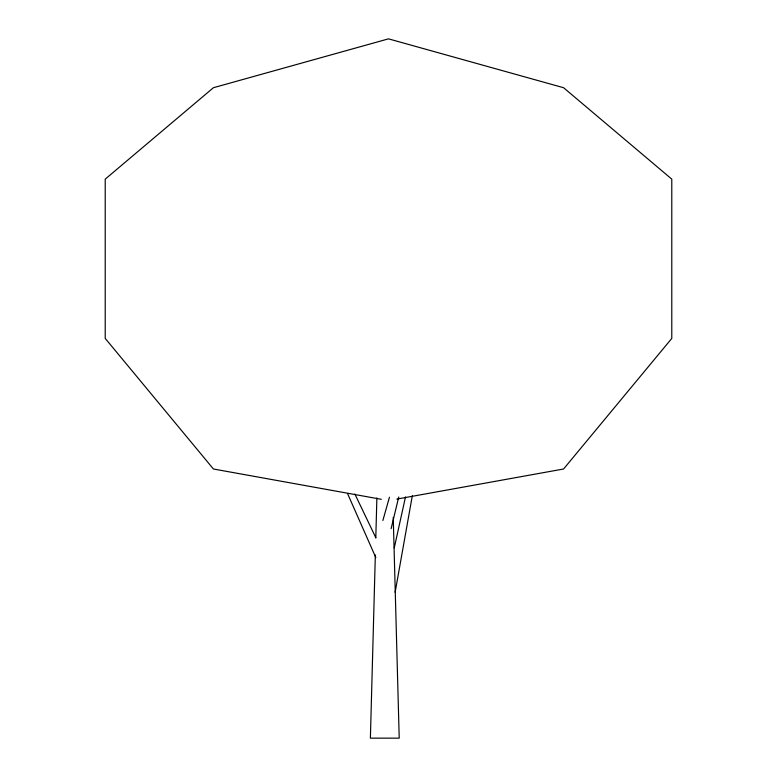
<?xml version="1.0" encoding="UTF-8"?>
<svg xmlns="http://www.w3.org/2000/svg" width="777" height="777" viewBox="0 0 777 777"><rect width="100%" height="100%" fill="white"/><g stroke="black" fill="none" stroke-linecap="round" stroke-linejoin="round"><path stroke-width="1.17" d="M375.34 554.963L370.386 738.15L399.213 738.15L393.24 517.356M375.796 537.985L376.874 497.95M395.134 592.278L412.315 495.736M394.279 547.795L405.497 496.93M391.113 528.71L398.747 496.989M382.876 520.493L389.452 497.212M396.853 499.087L563.578 468.997L671.784 338.413L671.784 179.137L563.578 87.714L388.5 38.85L213.422 87.714L105.216 179.137L105.216 338.413L213.422 468.997L381.352 499.31M354.885 494.065L375.796 537.665M347.504 493.473L375.835 557.614"/></g></svg>
